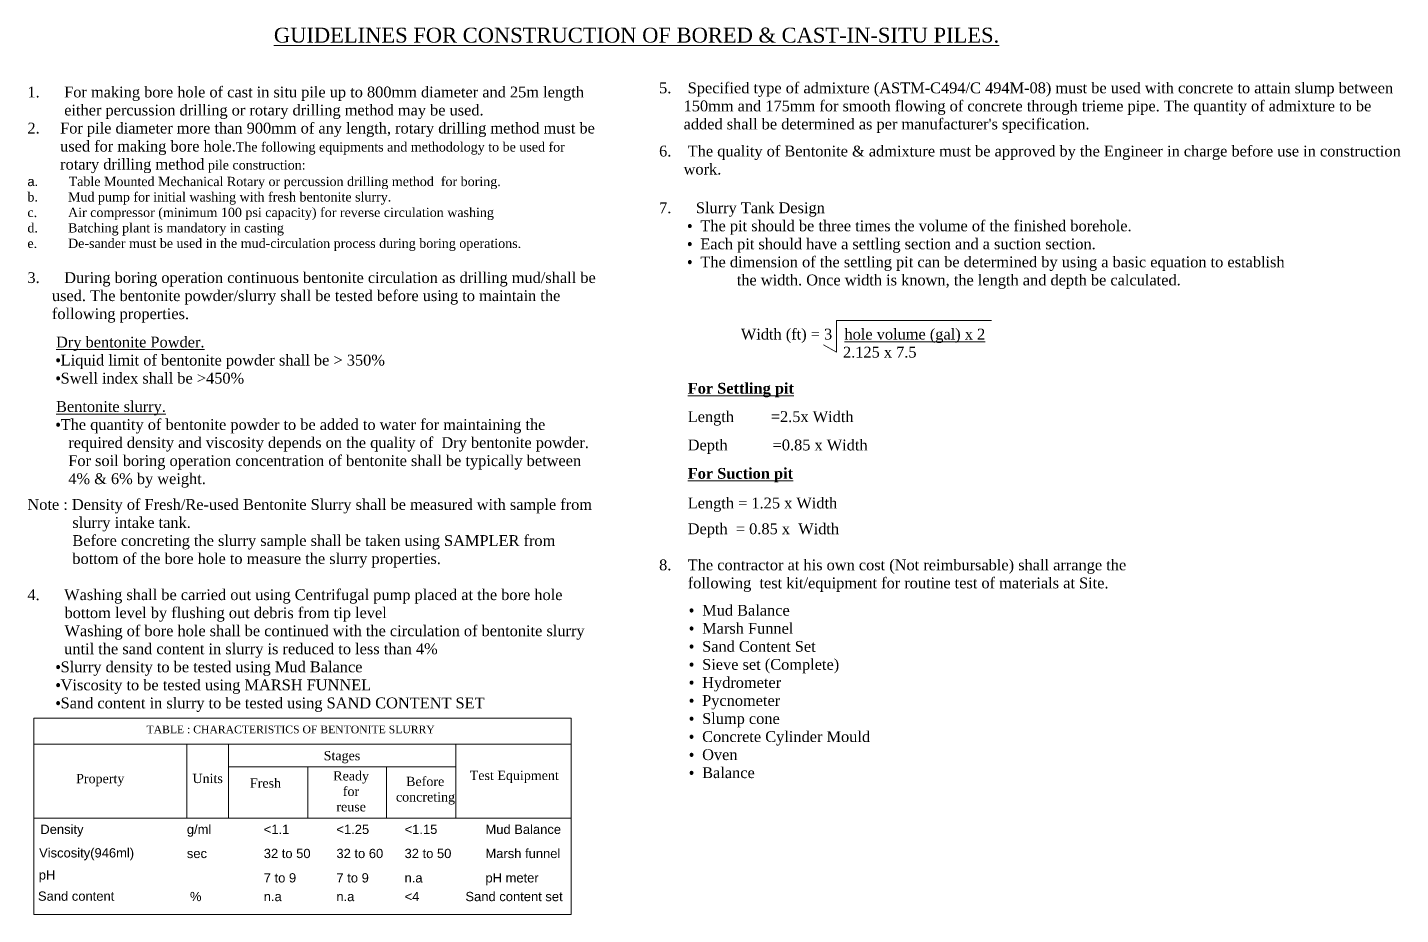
# Model space of a CAD drawing. Header units: metres. Extents: x -392400 to -375428, y 1054547 to 1107369.
# Drawn here: x -383951 to -381878, y 1057162 to 1058500 of the extents above; entities that cross this region are included whole.
import ezdxf

# ---------------------------------------------------------------- set-up
doc = ezdxf.new("R2010")
doc.units = ezdxf.units.M
doc.header["$LTSCALE"] = 5
doc.header["$MEASUREMENT"] = 0
doc.layers.add('Text', color=7, linetype='Continuous', lineweight=15)
doc.styles.get("Standard").update_dxf_attribs({"font": 'arial.ttf'})

msp = doc.modelspace()

# ---------------------------------------------------------------- linework, layer by layer
at = {"layer": 'Text'}
for p, q in [((-383941.6, 1057458), (-383130.7, 1057458)), ((-383941.6, 1057161.7), (-383941.6, 1057458)), ((-383130.7, 1057458), (-383130.7, 1057161.7)), ((-383941.6, 1057418.6), (-383130.7, 1057418.6)), ((-383710.9, 1057418.6), (-383710.9, 1057307.2)), ((-383647.8, 1057418.6), (-383647.8, 1057307.2)), ((-383304.5, 1057418.6), (-383304.5, 1057307.2)), ((-383647.8, 1057384.6), (-383304.5, 1057384.6)), ((-383528.4, 1057384.6), (-383528.4, 1057307.2)), ((-383409.4, 1057384.6), (-383409.4, 1057307.2)), ((-383941.6, 1057307.2), (-383130.7, 1057307.2)), ((-383130.7, 1057161.7), (-383941.6, 1057161.7))]:
    msp.add_line(p, q, dxfattribs=at)
msp.add_lwpolyline([(-382749.7, 1058021.4), (-382730.1, 1058010.2), (-382730.1, 1058058.3), (-382495.9, 1058058.3)], dxfattribs=at)

# ---------------------------------------------------------------- texts
for s, p in [('Density ', (-383932, 1057283.3)), ('g/ml', (-383710.8, 1057283.3)), ('<1.1', (-383594.7, 1057283.3)), ('<1.25', (-383485, 1057283.3)), ('<1.15', (-383382.1, 1057283.3)), ('Mud Balance', (-383260, 1057283.3)), ('sec', (-383710.8, 1057246.9)), ('32 to 50', (-383594.7, 1057246.9)), ('32 to 60', (-383485, 1057246.9)), ('32 to 50', (-383382.1, 1057246.9)), ('Marsh funnel', (-383260, 1057246.9)), ('pH', (-383934.4, 1057214.4)), ('7 to 9', (-383594.7, 1057210.1)), ('7 to 9', (-383485, 1057210.1)), ('n.a', (-383382.1, 1057210.1)), ('pH meter', (-383260, 1057210.1)), ('Sand content ', (-383935.6, 1057182.5)), ('%%%', (-383706.1, 1057181.9)), ('n.a', (-383594.7, 1057181.9)), ('n.a', (-383485, 1057181.9)), ('<4', (-383382.1, 1057181.9)), ('Sand content set', (-383290.2, 1057181.9))]:
    msp.add_text(s, height=14, dxfattribs=at).set_placement(p)
at = {"layer": 'Text', "ltscale": 3}
msp.add_text('Viscosity(946ml)', height=14, dxfattribs=at).set_placement((-383933.9, 1057247.8))
at = {"layer": 'Text', "insert": (-383774.2, 1058500.1), "char_height": 18, "width": 1456.673, "attachment_point": 1}
msp.add_mtext('\\pi194.8;{\\fTimes New Roman|b0|i0|c0|p18;\\H1.25x;\\LGUIDELINES FOR CONSTRUCTION OF BORED & CAST-IN-SITU PILES.}', dxfattribs=at)
at = {"layer": 'Text', "ltscale": 3, "attachment_point": 1}
for s, insert, char_height, width in [("{\\fTimes New Roman|b0|i0|c0|p18;\\H1.167x;5.    Specified type of admixture (ASTM-C494/C 494M-08) must be used with concrete to attain slump between \\P      150mm and 175mm for smooth flowing of concrete through trieme pipe. The quantity of admixture to be \\P      added shall be determined as per manufacturer's specification.\\P\\H0.5x;\\P\\H2x;6.    The quality of Bentonite & admixture must be approved by the Engineer in charge before use in construction \\P      work.\\P\\H1.143x;                                                                               \\P\\H0.875x;7.      Slurry Tank Design\\P\\fSymbol|b0|i0|c2|p18;       ·  \\fTimes New Roman|b0|i0|c0|p18;The pit should be three times the volume of the finished borehole.\\P\\fSymbol|b0|i0|c2|p18;       ·  \\fTimes New Roman|b0|i0|c0|p18;Each pit should have a settling section and a suction section.\\P\\fSymbol|b0|i0|c2|p18;       ·  \\fTimes New Roman|b0|i0|c0|p18;The dimension of the settling pit can be determined by using a basic equation to establish \\P                   the width. Once width is known, the length and depth be calculated.\\P       \\P\\P                    Width (ft) = 3   \\Lhole volume (gal) x 2\\P\\l                                             2.125 x 7.5  \\P\\P\\fTimes New Roman|b1|i0|c0|p18;\\L       For Settling pit\\P\\H0.5714x;            \\P\\fTimes New Roman|b0|i0|c0|p18;\\H1.75x;\\l       Length         =2.5x Width\\P\\H0.5714x;            \\P\\H1.75x;       Depth           =0.85 x Width\\P\\H0.5714x;            \\P\\fTimes New Roman|b1|i0|c0|p18;\\H1.75x;\\L       For Suction pit\\P\\H0.6429x;           \\P\\fTimes New Roman|b0|i0|c0|p18;\\H1.556x;\\l       Length = 1.25 x Width\\P\\H0.4286x;                \\P\\H2.333x;       Depth  = 0.85 x  Width\\P\\H0.9999x;\\P8.    The contractor at his own cost (Not reimbursable) shall arrange the \\P       following  test kit/equipment for routine test of materials at Site. }", (-382997.8, 1058417.4), 14, 1094.779), ('{\\fTimes New Roman|b0|i0|c0|p18;\\H1.167x;1.      For making bore hole of cast in situ pile up to 800mm diameter and 25m length         \\P         either percussion drilling or rotary drilling method may be used.\\P2.     For pile diameter more than 900mm of any length, rotary drilling method must be         \\P        used for making bore hole.\\H0.8569x;The following equipments and methodology to be used for  \\H1.167x;     \\P        rotary drilling method\\H0.8569x; pile construction:\\H1.167x;  \\P\\pi-42,l42,t42;}a.^I{\\fTimes New Roman|b0|i0|c0|p18;\\H1.16701x; \\H0.85689x;Table Mounted Mechanical Rotary or percussion drilling method  for boring.\\Pb.^I Mud pump for initial washing with fresh bentonite slurry.\\Pc.^I Air compressor (minimum 100 psi capacity) for reverse circulation washing\\Pd.^I Batching plant is mandatory in casting\\Pe.^I De-sander must be used in the mud-circulation process during boring operations.\\fTahoma|b0|i0|c0|p34;\\P\\pi0,l0,tz;\\fTimes New Roman|b0|i0|c0|p18;\\H1.16701x;\\P3.      During boring operation continuous bentonite circulation as drilling mud/shall be \\P      used. The bentonite powder/slurry shall be tested before using to maintain the \\P      following properties.\\P\\H0.5714x;\\P\\H1.75x;       \\LDry bentonite Powder.\\l \\P\\fSymbol|b0|i0|c2|p18;       ·\\fTimes New Roman|b0|i0|c0|p18;Liquid limit of bentonite powder shall be > 350%\\P\\fSymbol|b0|i0|c2|p18;       ·\\fTimes New Roman|b0|i0|c0|p18;Swell index shall be >450%\\P\\H0.5714x;      \\P\\H1.75x;       \\LBentonite slurry.\\l \\P\\fSymbol|b0|i0|c2|p18;       ·\\fTimes New Roman|b0|i0|c0|p18;The quantity of bentonite powder to be added to water for maintaining the \\P          required density and viscosity depends on the quality of  Dry bentonite powder. \\P          For soil boring operation concentration of bentonite shall be typically between \\P          4% & 6% by weight.  \\P\\H0.4286x;        \\P\\H2.333x;Note : Density of Fresh/Re-used Bentonite Slurry shall be measured with sample from   \\P           slurry intake tank. \\P           Before concreting the slurry sample shall be taken using SAMPLER from \\P           bottom of the bore hole to measure the slurry properties.\\P           \\P4.      Washing shall be carried out using Centrifugal pump placed at the bore hole  ^I^Ibottom level by flushing out debris from tip level\\P^IWashing of bore hole shall be continued with the circulation of bentonite slurry   \\P         until the sand content in slurry is reduced to less than 4% \\P\\fSymbol|b0|i0|c2|p18;       ·\\fTimes New Roman|b0|i0|c0|p18;Slurry density to be tested using Mud Balance\\P\\fSymbol|b0|i0|c2|p18;       ·\\fTimes New Roman|b0|i0|c0|p18;Viscosity to be tested using MARSH FUNNEL\\P\\fSymbol|b0|i0|c2|p18;       ·\\fTimes New Roman|b0|i0|c0|p18;Sand content in slurry to be tested using SAND CONTENT SET }', (-383951.5, 1058411.2), 14, 874.486), ('{\\fTimes New Roman|b0|i0|c0|p18;\\H1.167x;\\P\\fSymbol|b0|i0|c2|p18;       ·  \\fTimes New Roman|b0|i0|c0|p18;Mud Balance\\P\\fSymbol|b0|i0|c2|p18;       ·  \\fTimes New Roman|b0|i0|c0|p18;Marsh Funnel\\P\\fSymbol|b0|i0|c2|p18;       ·  \\fTimes New Roman|b0|i0|c0|p18;Sand Content Set\\P\\fSymbol|b0|i0|c2|p18;       ·  \\fTimes New Roman|b0|i0|c0|p18;Sieve set (Complete)\\P\\fSymbol|b0|i0|c2|p18;       ·  \\fTimes New Roman|b0|i0|c0|p18;Hydrometer\\P\\fSymbol|b0|i0|c2|p18;       ·  \\fTimes New Roman|b0|i0|c0|p18;Pycnometer\\P\\fSymbol|b0|i0|c2|p18;       ·  \\fTimes New Roman|b0|i0|c0|p18;Slump cone\\P\\fSymbol|b0|i0|c2|p18;       ·  \\fTimes New Roman|b0|i0|c0|p18;Concrete Cylinder Mould\\P\\fSymbol|b0|i0|c2|p18;       ·  \\fTimes New Roman|b0|i0|c0|p18;Oven\\P\\fSymbol|b0|i0|c2|p18;       ·  \\fTimes New Roman|b0|i0|c0|p18;Balance}', (-382995.1, 1057656.3), 14, 1094.779), ('\\pl15;{\\fTimes New Roman|b0|i0|c0|p18;\\H0.50002x;\\P\\pl0;\\H2.3333x;TABLE : CHARACTERISTICS OF BENTONITE SLURRY}', (-383771.7, 1057455.2), 10, 847.985), ('{\\fTimes New Roman|b0|i0|c0|p18;Stages}', (-383504.2, 1057408.5), 14, 847.985), ('\\pi1.89829;{\\fTimes New Roman|b0|i0|c0|p18;Ready \\P\\pi16.34746;for \\P\\pi6.61711;reuse}', (-383491.7, 1057378), 14, 56.133), ('{\\fTimes New Roman|b0|i0|c0|p18;Test Equipment}', (-383283.7, 1057378.7), 14, 847.985), ('\\pl21;{\\fTimes New Roman|b0|i0|c0|p18;\\H0.50002x;\\P\\pl0;\\H2x;Property}', (-383878, 1057385.6), 14, 847.985), ('{\\fTimes New Roman|b0|i0|c0|p18;Units}', (-383702.3, 1057374.1), 14, 847.985), ('{\\fTimes New Roman|b0|i0|c0|p18;Fresh}', (-383615.6, 1057367.1), 14, 847.985), ('\\pi15.96401;{\\fTimes New Roman|b0|i0|c0|p18;Before \\P\\pi0.5408;concreting}', (-383395.7, 1057369.6), 14, 87.242)]:
    msp.add_mtext(s, dxfattribs=dict(at, insert=insert, char_height=char_height, width=width))

doc.saveas('drawing.dxf')
